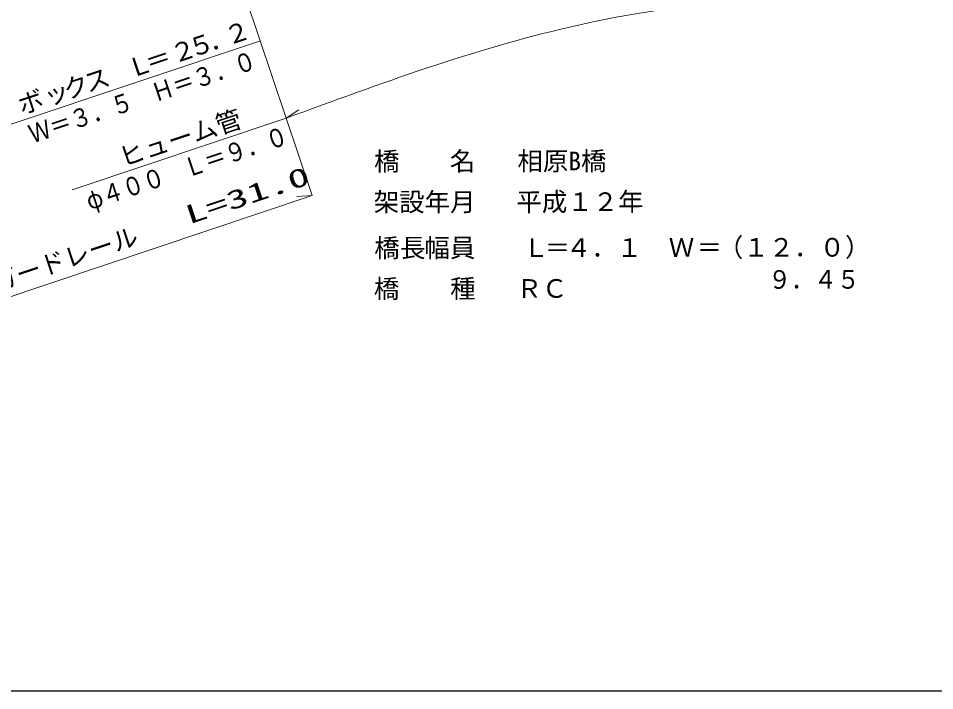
# Model space of a CAD drawing. Units: millimetres, scale not verified. Extents: x 40000 to 680000, y 20000 to 380000.
# Drawn here: x 173942 to 264042, y 205000 to 271095 of the extents above; entities that cross this region are included whole.
import ezdxf
from ezdxf.enums import TextEntityAlignment as Align

# ---------------------------------------------------------------- set-up
doc = ezdxf.new("R2010")
doc.units = ezdxf.units.MM
doc.header["$LTSCALE"] = 1000
for name, color, linetype, lineweight in [('M-BGD', 7, 'Continuous', 25), ('M-STR-HTXT', 7, 'Continuous', 13), ('M-TTL-BAND', 7, 'Continuous', 25)]:
    doc.layers.add(name, color=color, linetype=linetype, lineweight=lineweight)
doc.styles.add('ＭＳ ゴシック', font='')
doc.styles.get('ＭＳ ゴシック').set_extended_font_data('MS Gothic')

msp = doc.modelspace()

# ---------------------------------------------------------------- linework, layer by layer
at = {"layer": 'M-STR-HTXT'}
for p, q in [((202823, 253663), (188108, 297662)), ((197740, 268880), (173236, 260677)), ((200287, 261276), (201538, 262100)), ((200287, 261276), (179229, 254231)), ((202823, 253663), (170335, 242802)), ((201320, 253580), (202823, 253663))]:
    msp.add_line(p, q, dxfattribs=at)
msp.add_open_spline([(200278, 261274), (209501, 264668), (218723, 268062), (228159, 270239), (252494, 275853), (278243, 273367), (303694, 270346), (382084, 261043), (457649, 246672), (533213, 232302)], degree=3, knots=[0, 0, 0, 0, 1, 1, 1, 2, 2, 2, 3, 3, 3, 3], dxfattribs=at)
at = {"layer": 'M-TTL-BAND'}
msp.add_line((40000, 205000), (579000, 205000), dxfattribs=at)

# ---------------------------------------------------------------- texts
at = {"layer": 'M-BGD', "style": 'ＭＳ ゴシック'}
for s, p in [('橋', (208924, 255576)), ('名', (216371, 255586)), ('相原B橋', (223026, 255596)), ('架設年月', (208890, 251567)), ('平成１２年', (222922, 251587)), ('橋', (208936, 247056)), ('長', (211482, 247060)), ('幅', (213878, 247063)), ('員', (216383, 247067)), ('（１２．０）', (242723, 247104)), ('Ｌ', (223600, 247077)), ('＝', (225714, 247080)), ('４．１', (227789, 247083)), ('Ｗ', (237902, 247097)), ('＝', (240648, 247101)), ('橋\u3000\u3000種', (208902, 243047)), ('ＲＣ', (222934, 243067))]:
    msp.add_text(s, height=1833, rotation=0.081, dxfattribs=at).set_placement(p, align=Align.BOTTOM_LEFT)
at = {"layer": 'M-BGD', "style": 'ＭＳ ゴシック', "width": 0.9}
msp.add_text('９．４５', height=1833, rotation=0.081, dxfattribs=at).set_placement((247679, 243954), align=Align.BOTTOM_LEFT)
at = {"layer": 'M-STR-HTXT', "style": 'ＭＳ ゴシック'}
for s, p in [('２', (194755, 267874)), ('５', (191188, 266686)), ('２', (189455, 266102)), ('＝', (186961, 265267)), ('．', (193062, 267310)), ('Ｌ', (185178, 264673)), ('ス', (180940, 263254)), ('ク', (178896, 262569)), ('ボ', (174438, 261079)), ('ッ', (176973, 261935)), ('ヒューム管', (184398, 255962)), ('ガードレール', (171846, 243646))]:
    msp.add_text(s, height=1833, rotation=18.492, dxfattribs=at).set_placement(p, align=Align.BOTTOM_LEFT)
for s, width, p in [('Ｗ＝３．５\u3000Ｈ＝３．０', 0.85, (175505, 258265)), ('φ４００\u3000Ｌ＝９．０', 0.85, (181137, 251698)), ('L=31.0', 1.7, (190893, 250302))]:
    msp.add_text(s, height=1833, rotation=18.492, dxfattribs=dict(at, width=width)).set_placement(p, align=Align.BOTTOM_LEFT)

doc.saveas('drawing.dxf')
